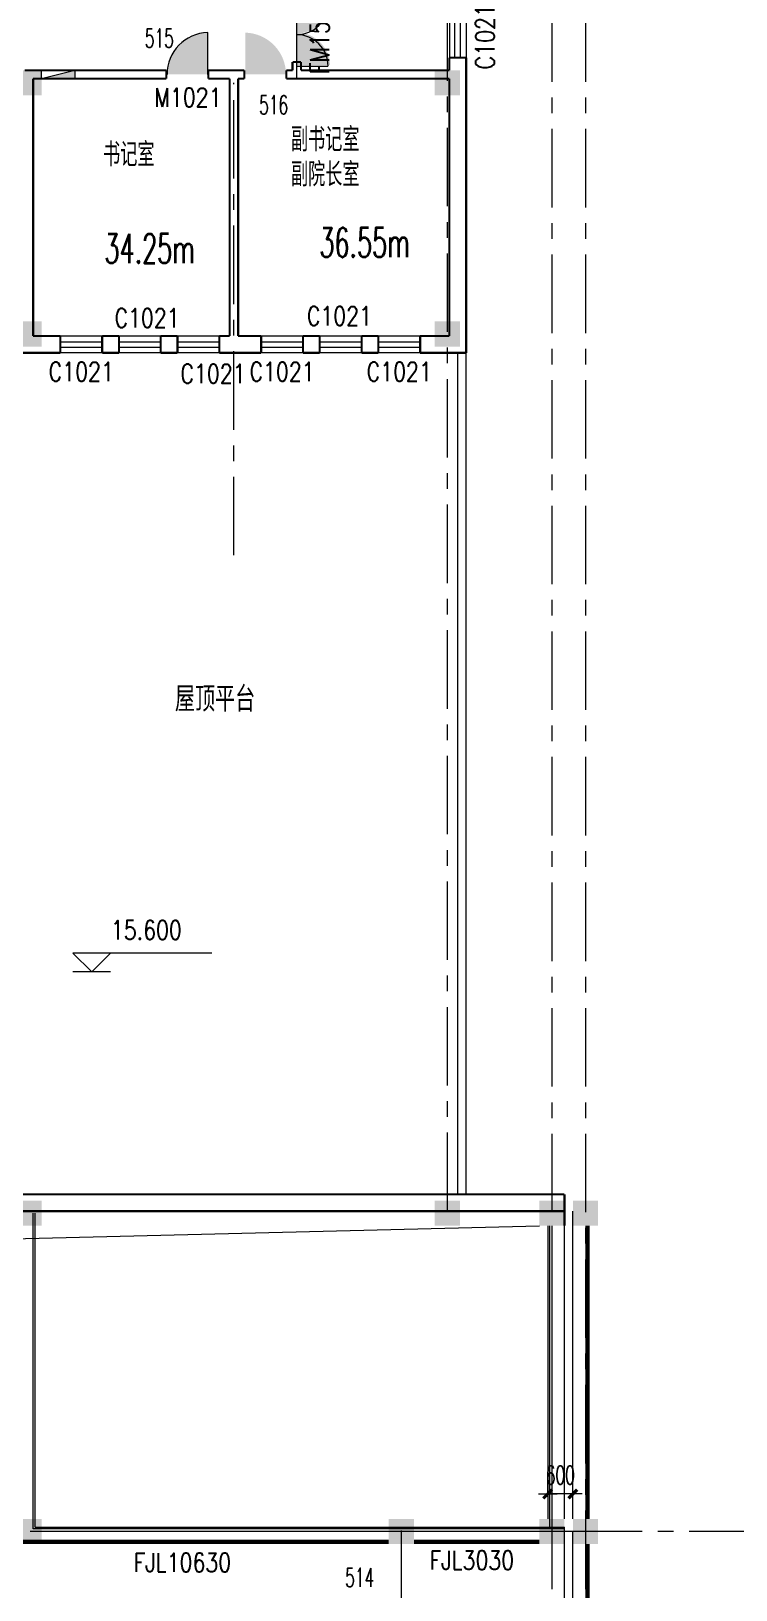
# Model space of a CAD drawing. Extents: x 1575758 to 1999219, y -897052 to -636879.
# Drawn here: x 1956300 to 1973144, y -697603 to -660374 of the extents above; entities that cross this region are included whole.
import ezdxf
from ezdxf.enums import TextEntityAlignment as Align

# ---------------------------------------------------------------- set-up
doc = ezdxf.new("R2010")
doc.units = 0
doc.header["$LTSCALE"] = 1500
doc.header["$MEASUREMENT"] = 0
doc.linetypes.add('CENTER', pattern=[2, 1.25, -0.25, 0.25, -0.25])
doc.linetypes.add('DASH', pattern=[0.35, 0.25, -0.1])
doc.layers.get('0').update_dxf_attribs({"linetype": 'CONTINUOUS', "lineweight": 5})
doc.layers.get('DEFPOINTS').update_dxf_attribs({"linetype": 'CONTINUOUS', "lineweight": 5})
for name, color, linetype, lineweight in [('COLUMN', 7, 'CONTINUOUS', 5), ('DOTE', 7, 'CENTER', 5), ('OTHER', 7, 'CONTINUOUS', 5), ('PUB_DIM', 7, 'CONTINUOUS', 5), ('PUB_TEXT', 7, 'CONTINUOUS', 5), ('STAIR', 7, 'CONTINUOUS', 0), ('WALL', 7, 'CONTINUOUS', 5), ('WINDOW', 7, 'CONTINUOUS', 0), ('WINDOW_TEXT', 7, 'CONTINUOUS', 5), ('屋顶', 7, 'CONTINUOUS', 5), ('我的', 7, 'CONTINUOUS', 5), ('消火栓', 7, 'CONTINUOUS', 5), ('看线', 7, 'CONTINUOUS', 5), ('防火卷帘', 7, 'CONTINUOUS', 5), ('防火卷帘名称', 7, 'CONTINUOUS', 5)]:
    doc.layers.add(name, color=color, linetype=linetype, lineweight=lineweight)
doc.layers.add('防火门', color=10, linetype='CONTINUOUS')
doc.layers.add('防盗门', color=180, linetype='CONTINUOUS')
doc.styles.add('_SIMPLEX', font='SIMPLEX.shx', dxfattribs={"width": 0.6})
doc.styles.add('DIM_FONT', font='romans.shx', dxfattribs={"width": 0.6})
doc.styles.add('H1', font='romans.shx', dxfattribs={"width": 1.2, "bigfont": 'hztxt.shx'})
doc.styles.add('SIMPLEX', font='SIMPLEX.SHX', dxfattribs={"width": 0.6})
doc.dimstyles.new('NORMAL', dxfattribs={"dimscale": 1.5, "dimtxt": 300, "dimasz": 1, "dimexe": 250, "dimexo": 300, "dimgap": 150, "dimtad": 1, "dimdec": 0, "dimdsep": 46, "dimtxsty": 'DIM_FONT', "dimblk1": '_DIMX', "dimblk2": '_DIMX', "dimsah": 1, "dimcen": 2.5, "dimdle": 0.3, "dimclrd": 256, "dimclre": 256, "dimclrt": 256, "dimadec": 0, "dimazin": 0, "dimtfac": 1, "dimtdec": 0, "dimtix": 1, "dimtmove": 2, "dimatfit": 3, "dimldrblk": '_DIMX', "dimfxl": 1, "dimtvp": 1, "dimtolj": 1, "dimtzin": 0, "dimlwd": -1, "dimlwe": -1, "dimarcsym": 0})

# ---------------------------------------------------------------- blocks, each defined once
blk = doc.blocks.new('_FZH')
blk.add_solid([(0.5, -0.5), (-0.5, -0.5), (0.5, 0.5), (-0.5, 0.5)])
blk = doc.blocks.new('M_A2ZXL')
blk.add_line((-0.472, 0), (-0.472, -1))
blk.add_arc((-0.5, 0), 1, 271.6231, 0)
blk = doc.blocks.new('A$C68C06AB7')
at = {"layer": '消火栓'}
blk.add_hatch(color=256, dxfattribs=at).paths.add_polyline_path([(800, 200), (0, 200), (800, 0)])
blk.add_line((0, 200), (800, 0), dxfattribs=at)
blk.add_lwpolyline([(0, 200), (0, 0), (800, 0), (800, 200)], close=True, dxfattribs=at)
blk = doc.blocks.new('_WBLK')
for p, q in [((-0.5, 0.5), (0.5, 0.5)), ((0.5, 0.167), (-0.5, 0.167)), ((0.5, -0.167), (-0.5, -0.167)), ((-0.5, -0.5), (0.5, -0.5))]:
    blk.add_line(p, q)
at = {"layer": 'WINDOW_TEXT', "style": 'SIMPLEX', "flags": 9}
blk.add_attdef('A', text='', height=1, dxfattribs=at).set_placement((0, 1.5), align=Align.MIDDLE)
blk = doc.blocks.new('M_B0OPK')
for p, q in [((-0.5, 0.5), (0.5, 0.5)), ((0.5, 0.167), (-0.5, 0.167)), ((0.5, -0.167), (-0.5, -0.167)), ((-0.5, -0.5), (0.5, -0.5))]:
    blk.add_line(p, q)
blk = doc.blocks.new('M_A3PTU')
for p, q in [((-0.5, 0), (-0.499, -0.498)), ((0.5, 0), (0.499, -0.498))]:
    blk.add_line(p, q)
for centre, start, end in [((-0.498, -0.001), 269.885, 0.0763), ((0.498, -0.001), 179.9237, 270.115)]:
    blk.add_arc(centre, 0.498, start, end)
blk = doc.blocks.new('_DIMX')
blk.add_line((-150, 0), (150, 0))
at = {"const_width": 50}
blk.add_lwpolyline([(-70, -70), (70, 70)], dxfattribs=at)
blk = doc.blocks.new('*D1714')
at = {"layer": 'DEFPOINTS', "color": 0, "lineweight": 5}
for p in [(1968648, -695314), (1968648, -695835), (1969248, -696208)]:
    blk.add_point(p, dxfattribs=at)
at = {"layer": 'PUB_DIM'}
for p, q in [((1968648, -695385), (1968648, -694939)), ((1969248, -695758), (1969248, -694939)), ((1968646, -695314), (1968645, -695314)), ((1969248, -695314), (1968648, -695314)), ((1969249, -695314), (1969251, -695314))]:
    blk.add_line(p, q, dxfattribs=at)
at = {"layer": 'PUB_DIM', "xscale": 1.5, "yscale": 1.5, "zscale": 1.5}
blk.add_blockref('_DIMX', (1968648, -695314), dxfattribs=at)
at = {"layer": 'PUB_DIM', "xscale": 1.5, "yscale": 1.5, "zscale": 1.5, "rotation": 180}
blk.add_blockref('_DIMX', (1969248, -695314), dxfattribs=at)
at = {"layer": 'PUB_DIM', "insert": (1968948, -694864), "char_height": 450, "attachment_point": 5, "style": 'DIM_FONT'}
blk.add_mtext('\\A1;600', dxfattribs=at)

msp = doc.modelspace()

# ---------------------------------------------------------------- hatches: boundary and pattern name
at = {"layer": '防火门'}
for points in [[(1962643.7, -659651.5), (1963443.4, -659651.5, -0.4059403), (1962643.7, -660428.8)], [(1962643.7, -661183.6), (1963443.4, -661183.6, 0.4059403), (1962643.7, -660406.3)]]:
    msp.add_hatch(color=256, dxfattribs=at).paths.add_polyline_path(points)
at = {"layer": '防盗门'}
for points in [[(1960512, -661408.7), (1960512, -660409.1, 0.4059403), (1959540.4, -661408.7)], [(1961419.5, -661408.7), (1961419.5, -660409.1, -0.4059403), (1962391.2, -661408.7)]]:
    msp.add_hatch(color=256, dxfattribs=at).paths.add_polyline_path(points)

# ---------------------------------------------------------------- linework, layer by layer
at = {"layer": 'DOTE'}
for p, q in [((1962647.8, -661508), (1962647.8, -650709.5)), ((1966247.8, -688557.9), (1966247.8, -650709.5)), ((1968747.8, -650709.5), (1968747.8, -713820.8)), ((1969547.8, -650709.5), (1969547.8, -713820.8)), ((1961147.8, -672894.1), (1961147.8, -661608)), ((1973903.2, -696208), (1888847.8, -696208)), ((1965147.8, -696182.9), (1965147.8, -719224.1))]:
    msp.add_line(p, q, dxfattribs=at)
at = {"layer": 'OTHER'}
msp.add_lwpolyline([(1931847.9, -694094), (1932559, -689792.9), (1968447.8, -688908)], dxfattribs=at)
at = {"layer": 'PUB_DIM'}
for p, q in [((1957747.8, -682844.3), (1957297.8, -682394.3)), ((1960619.2, -682394.3), (1957297.8, -682394.3)), ((1958197.8, -682394.3), (1957747.8, -682844.3)), ((1958197.8, -682844.3), (1957297.8, -682844.3))]:
    msp.add_line(p, q, dxfattribs=at)
at = {"layer": 'STAIR'}
for p, q in [((1956347.8, -696148), (1956347.8, -688608)), ((1956397.8, -696108), (1956397.8, -688608)), ((1968647.8, -688908), (1968647.8, -695908)), ((1968687.8, -688908), (1968687.8, -696148)), ((1968747.8, -688908), (1968747.8, -696208)), ((1969047.8, -696148), (1956347.8, -696148)), ((1956397.8, -696108), (1969047.8, -696108)), ((1969047.8, -696208), (1956277.8, -696208))]:
    msp.add_line(p, q, dxfattribs=at)
at = {"layer": 'WALL', "const_width": 50}
for points in [[(1962547.8, -661108), (1962747.8, -661108)], [(1962547.8, -661308), (1962547.8, -661108)], [(1962747.8, -661308), (1962747.8, -661108)], [(1966697.8, -661008), (1966297.8, -661008)], [(1966297.8, -661308), (1966297.8, -661008)], [(1966697.8, -661008), (1966697.8, -668058)], [(1956147.8, -661308), (1959533.8, -661308)], [(1956347.8, -661508), (1959533.8, -661508)], [(1956347.8, -667658), (1956347.8, -661508)], [(1959533.8, -661508), (1959533.8, -661308)], [(1960533.8, -661508), (1960533.8, -661308)], [(1960533.8, -661308), (1961397.8, -661308)], [(1961047.8, -661508), (1960533.8, -661508)], [(1961047.8, -667658), (1961047.8, -661508)], [(1961247.8, -661508), (1961397.8, -661508)], [(1961247.8, -667658), (1961247.8, -661508)], [(1961397.8, -661508), (1961397.8, -661308)], [(1962397.8, -661508), (1962397.8, -661308)], [(1962397.8, -661308), (1962547.8, -661308)], [(1962397.8, -661508), (1966297.8, -661508)], [(1962747.8, -661308), (1966297.8, -661308)], [(1966297.8, -661508), (1966297.8, -667658)], [(1956997.8, -667658), (1956347.8, -667658)], [(1956997.8, -668058), (1956997.8, -667658)], [(1957997.8, -668058), (1957997.8, -667658)], [(1958397.8, -667658), (1957997.8, -667658)], [(1958397.8, -668058), (1958397.8, -667658)], [(1959397.8, -668058), (1959397.8, -667658)], [(1959797.8, -667658), (1959397.8, -667658)], [(1959797.8, -668058), (1959797.8, -667658)], [(1960797.8, -668058), (1960797.8, -667658)], [(1961047.8, -667658), (1960797.8, -667658)], [(1961247.8, -667658), (1961797.8, -667658)], [(1961797.8, -668058), (1961797.8, -667658)], [(1962797.8, -668058), (1962797.8, -667658)], [(1963197.8, -667658), (1962797.8, -667658)], [(1963197.8, -668058), (1963197.8, -667658)], [(1964197.8, -668058), (1964197.8, -667658)], [(1964597.8, -667658), (1964197.8, -667658)], [(1964597.8, -668058), (1964597.8, -667658)], [(1965597.8, -668058), (1965597.8, -667658)], [(1966297.8, -667658), (1965597.8, -667658)], [(1956997.8, -668058), (1955497.8, -668058)], [(1958397.8, -668058), (1957997.8, -668058)], [(1959797.8, -668058), (1959397.8, -668058)], [(1961797.8, -668058), (1960797.8, -668058)], [(1963197.8, -668058), (1962797.8, -668058)], [(1964597.8, -668058), (1964197.8, -668058)], [(1966697.8, -668058), (1965597.8, -668058)], [(1969047.8, -688157.9), (1969047.8, -688557.9)], [(1969047.8, -688307.9), (1969047.8, -688908)]]:
    msp.add_lwpolyline(points, dxfattribs=at)
at = {"layer": 'WALL', "lineweight": 100, "const_width": 50}
for points in [[(1955860, -688157.9), (1969047.8, -688157.9)], [(1955860, -688557.9), (1969047.8, -688557.9)]]:
    msp.add_lwpolyline(points, dxfattribs=at)
at = {"layer": '屋顶'}
for p, q in [((1966497.8, -688157.9), (1966497.8, -668058)), ((1966697.8, -688157.9), (1966697.8, -668058))]:
    msp.add_line(p, q, dxfattribs=at)
at = {"layer": '看线'}
for p, q in [((1969047.8, -695908), (1969047.8, -688557.9)), ((1969247.8, -695908), (1969247.8, -688557.9)), ((1969047.8, -698708), (1969047.8, -696108)), ((1969247.8, -700708), (1969247.8, -696208))]:
    msp.add_line(p, q, dxfattribs=at)
at = {"layer": '防火卷帘', "linetype": 'DASH', "const_width": 100}
for points in [[(1969597.8, -688908.2), (1969597.8, -695908)], [(1964848, -696458), (1954248, -696458)], [(1965447.8, -696458), (1968447.8, -696458)], [(1969597.8, -696508), (1969597.8, -701208)]]:
    msp.add_lwpolyline(points, dxfattribs=at)

# ---------------------------------------------------------------- block references
at = {"layer": 'COLUMN', "xscale": 600, "yscale": 600, "zscale": 600}
for p in [(1956247.8, -661608), (1966247.8, -661608), (1956247.8, -667608), (1966247.8, -667608), (1956247.8, -688608), (1966247.8, -688608), (1968747.8, -688608), (1968747.8, -688608), (1969547.8, -688608), (1969547.8, -688608), (1956247.8, -696208), (1965147.8, -696208), (1968747.8, -696208), (1969547.8, -696208)]:
    msp.add_blockref('_FZH', p, dxfattribs=at)
at = {"layer": 'WINDOW'}
ref = msp.add_blockref('M_A3PTU', (1962647.8, -660458), dxfattribs=dict(at, xscale=1500, yscale=1500, zscale=1500, rotation=90))
ref.add_attrib('A', 'FM1521', dxfattribs={"layer": 'WINDOW_TEXT', "height": 450, "rotation": 90, "style": '_SIMPLEX', "width": 0.8, "flags": 8}).set_placement((1963197.8, -660458), align=Align.MIDDLE)
ref = msp.add_blockref('_WBLK', (1966497.8, -660508), dxfattribs=dict(at, xscale=1000, yscale=399.9999999785796, zscale=1000, rotation=270))
ref.add_attrib('A', 'C1021', dxfattribs={"layer": 'WINDOW_TEXT', "height": 450, "rotation": 90, "style": '_SIMPLEX', "width": 0.8, "flags": 8}).set_placement((1967147.8, -660508), align=Align.MIDDLE)
ref = msp.add_blockref('M_A2ZXL', (1960048, -661408), dxfattribs=dict(at, xscale=1000, yscale=1000, zscale=1000, rotation=180))
ref.add_attrib('A', 'M1021', dxfattribs={"layer": 'WINDOW_TEXT', "height": 450, "style": '_SIMPLEX', "width": 0.8, "flags": 8}).set_placement((1960048, -661958), align=Align.MIDDLE)
ref = msp.add_blockref('_WBLK', (1958897.8, -667858), dxfattribs=dict(at, xscale=1000, yscale=400, zscale=1000, rotation=180))
ref.add_attrib('A', 'C1021', dxfattribs={"layer": 'WINDOW_TEXT', "height": 450, "style": '_SIMPLEX', "width": 0.8, "flags": 8}).set_placement((1959070.9, -667226.3), align=Align.MIDDLE)
ref = msp.add_blockref('_WBLK', (1963697.8, -667858), dxfattribs=dict(at, xscale=1000, yscale=400, zscale=1000, rotation=180))
ref.add_attrib('A', 'C1021', dxfattribs={"layer": 'WINDOW_TEXT', "height": 450, "style": '_SIMPLEX', "width": 0.8, "flags": 8}).set_placement((1963667.4, -667178.2), align=Align.MIDDLE)
ref = msp.add_blockref('_WBLK', (1957497.8, -667858), dxfattribs=dict(at, xscale=1000, yscale=400, zscale=1000, rotation=180))
ref.add_attrib('A', 'C1021', dxfattribs={"layer": 'WINDOW_TEXT', "height": 450, "style": '_SIMPLEX', "width": 0.8, "flags": 8}).set_placement((1957497.8, -668508), align=Align.MIDDLE)
ref = msp.add_blockref('M_B0OPK', (1960297.8, -667858), dxfattribs=dict(at, xscale=1000, yscale=400.0000000001164, zscale=1000, rotation=180))
ref.add_attrib('A', 'C1021', dxfattribs={"layer": 'WINDOW_TEXT', "height": 450, "style": '_SIMPLEX', "width": 0.8, "flags": 8}).set_placement((1960646.7, -668555.9), align=Align.MIDDLE)
ref = msp.add_blockref('_WBLK', (1962297.8, -667858), dxfattribs=dict(at, xscale=1000, yscale=400, zscale=1000, rotation=180))
ref.add_attrib('A', 'C1021', dxfattribs={"layer": 'WINDOW_TEXT', "height": 450, "style": '_SIMPLEX', "width": 0.8, "flags": 8}).set_placement((1962297.8, -668508), align=Align.MIDDLE)
ref = msp.add_blockref('M_B0OPK', (1965097.8, -667858), dxfattribs=dict(at, xscale=1000, yscale=400.0000000001164, zscale=1000, rotation=180))
ref.add_attrib('A', 'C1021', dxfattribs={"layer": 'WINDOW_TEXT', "height": 450, "style": '_SIMPLEX', "width": 0.8, "flags": 8}).set_placement((1965097.8, -668508), align=Align.MIDDLE)
at = {"layer": '消火栓', "xscale": -1, "rotation": 180}
msp.add_blockref('A$C68C06AB7', (1956547.8, -661308), dxfattribs=at)

# ---------------------------------------------------------------- texts
at = {"layer": 'PUB_DIM', "style": 'DIM_FONT', "width": 0.8}
msp.add_text('15.600', height=450, rotation=360, dxfattribs=at).set_placement((1959053.7, -681844.3), align=Align.MIDDLE)
at = {"layer": 'PUB_TEXT', "style": 'H1', "width": 0.8}
msp.add_text('屋顶平台', height=600, dxfattribs=at).set_placement((1959736.8, -676626.5))
at = {"layer": '我的', "color": 0, "lineweight": 5, "attachment_point": 1, "style": 'DIM_FONT'}
for s, insert, char_height, width in [('515', (1959016.7, -660316.7), 450, 1205.04), ('516', (1961749.7, -661909.7), 450, 1205.04), ('{\\f宋体|b0|i0|c134|p2;副书记室\\P副院长室}', (1962510.4, -662692.1), 500, 5274.601), ('{\\f宋体|b0|i0|c134|p2;书记室}', (1958020.8, -663051), 500, 2688.593), ('{\\C3;34.25m}', (1958052.4, -665218.1), 700, 1388.11), ('{\\C3;36.55m}', (1963190.9, -665072.1), 700, 1509.88), ('514', (1963806.3, -697084.6), 450, 1894.64)]:
    msp.add_mtext(s, dxfattribs=dict(at, insert=insert, char_height=char_height, width=width))
at = {"layer": '防火卷帘名称', "style": '_SIMPLEX', "width": 0.8}
for s, p in [('FJL10630', (1958751.5, -697175.4)), ('FJL3030', (1965824.3, -697120.3))]:
    msp.add_text(s, height=450, dxfattribs=at).set_placement(p)

# ---------------------------------------------------------------- dimensions: what is measured, and where the dimension line sits
at = {"layer": 'PUB_DIM'}
dim = msp.add_linear_dim(base=(1968647.8, -695313.8), p1=(1969247.8, -696208), p2=(1968647.8, -695835.5), dimstyle='NORMAL', dxfattribs=at)
dim.commit()
dim.dimension.update_dxf_attribs({"geometry": '*D1714', "text_midpoint": (1968947.8, -694863.8)})

doc.saveas('drawing.dxf')
